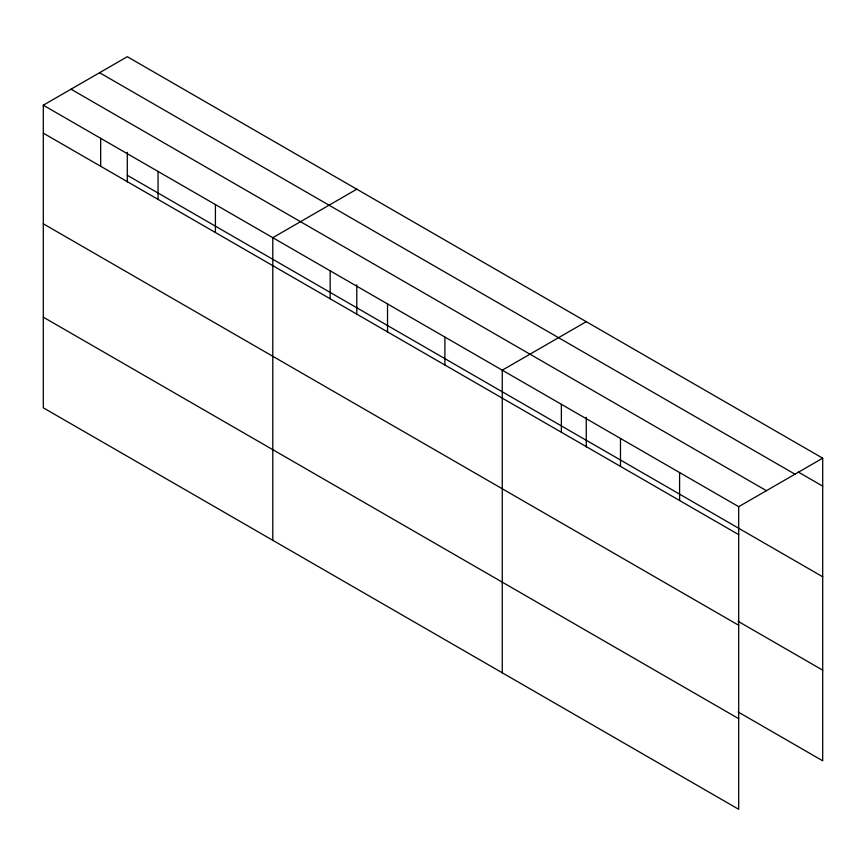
<?xml version="1.0" encoding="UTF-8"?>
<svg xmlns="http://www.w3.org/2000/svg" width="866" height="866" viewBox="0 0 866 866"><rect width="100%" height="100%" fill="white"/><g stroke="black" fill="none" stroke-linecap="round" stroke-linejoin="round"><path stroke-width="1.3" d="M356.781 284.784L356.781 314.455M586.26 417.282L586.26 446.943M43.3 105.197L738.698 506.686L738.698 809.299L43.3 407.81L43.3 105.197L127.302 56.701L822.7 458.19L822.7 760.803L738.092 711.949M356.781 189.189L272.779 237.695L272.779 540.297M586.26 321.687L502.258 370.183L502.258 672.795M738.698 506.686L822.7 458.19M798.365 472.089L822.7 486.14M99.579 72.712L794.977 474.189M71.023 89.198L766.421 490.686M127.302 175.289L822.7 576.778M43.3 133.158L738.698 534.636M738.092 621.312L822.7 670.165M43.3 223.796L738.698 625.274M43.3 317.173L738.698 718.661M679.593 472.555L679.593 500.516M620.478 438.434L620.478 466.384M561.374 404.303L561.374 432.264M444.897 337.058L444.897 365.008M387.524 303.934L387.524 331.895M330.152 270.809L330.152 298.77M215.407 204.571L215.407 232.521M158.045 171.446L158.045 199.397M127.302 152.297L127.302 181.968M100.672 138.322L100.672 166.283"/></g></svg>
